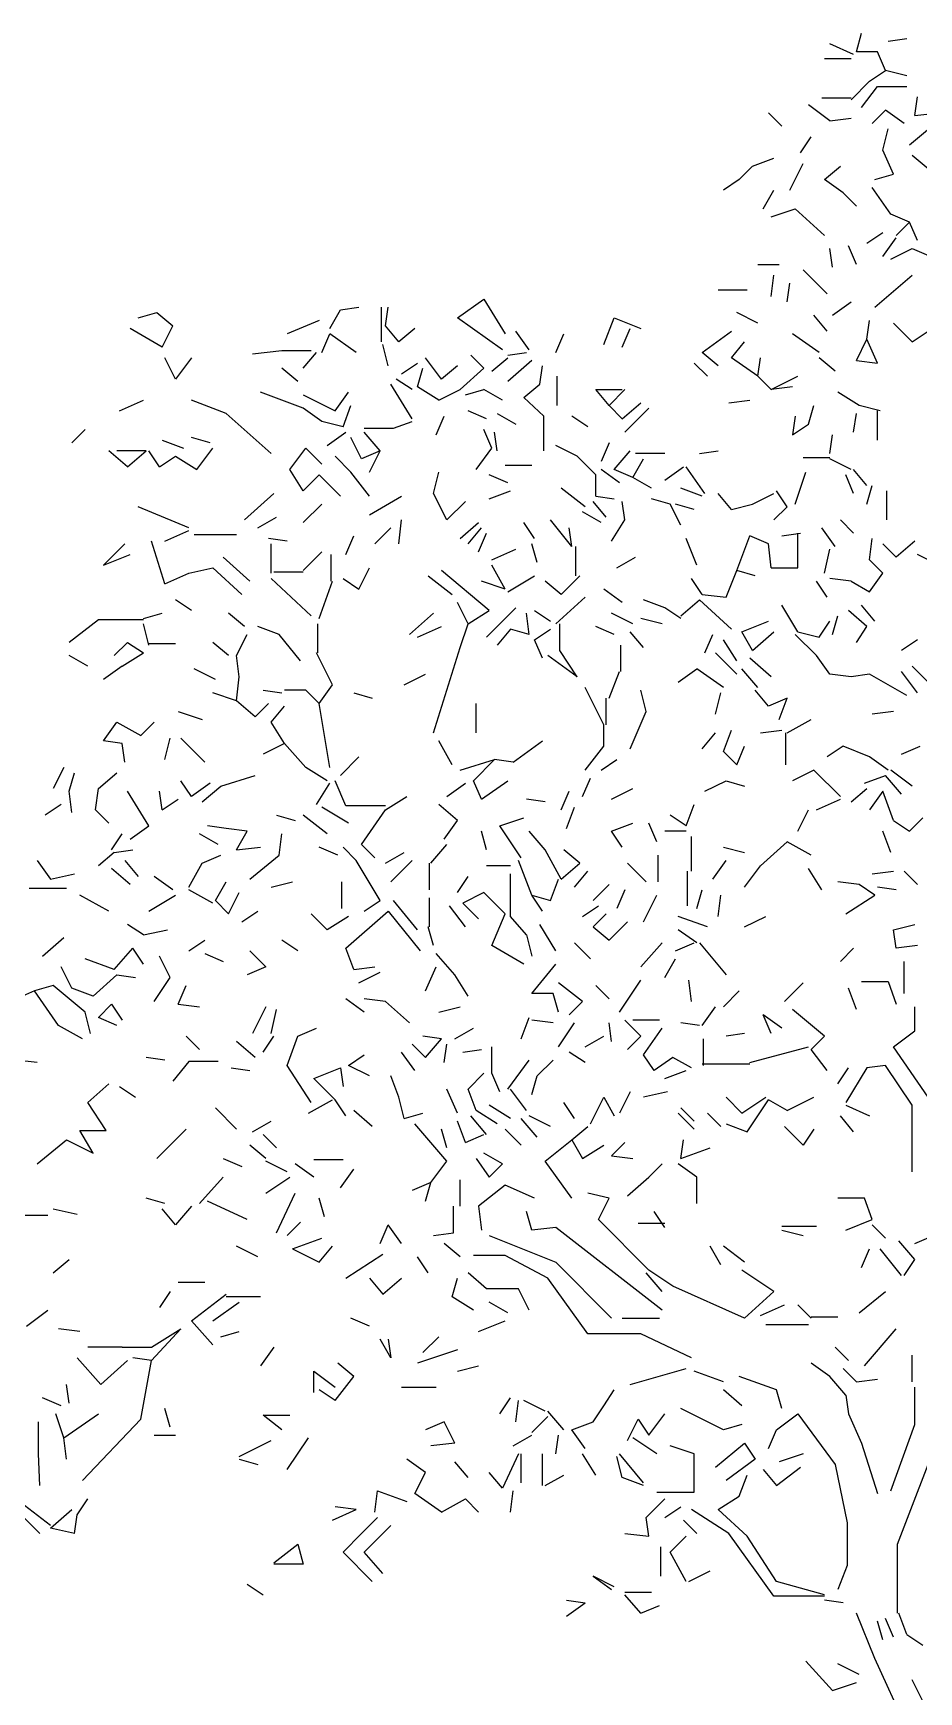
# Model space of a CAD drawing. Header units: millimetres. Extents: x 87938 to 265635, y 330093 to 434310.
# Drawn here: x 105826 to 108312, y 386054 to 390709 of the extents above; entities that cross this region are included whole.
import ezdxf

# ---------------------------------------------------------------- set-up
doc = ezdxf.new("R2010")
doc.units = ezdxf.units.MM

# ---------------------------------------------------------------- blocks, each defined once
blk = doc.blocks.new('A$C4BB30119')
at = {"linetype": 'Continuous'}
for p, q in [((2314.7, 6524.1), (2325.3, 6561.5)), ((2309.3, 6518.8), (2261.3, 6540.1)), ((2357.3, 6524.1), (2314.7, 6524.1)), ((2373.3, 6486.8), (2357.3, 6524.1)), ((2378.7, 6545.5), (2416, 6550.8)), ((2250.7, 6510.8), (2304, 6510.8)), ((2341.3, 6465.5), (2373.3, 6486.8)), ((2416, 6476.1), (2373.3, 6486.8)), ((2304, 6428.1), (2341.3, 6465.5)), ((2325.3, 6412.1), (2357.3, 6454.8)), ((2357.3, 6454.8), (2416, 6454.8)), ((2304, 6430.8), (2245.3, 6430.8)), ((2432, 6396.1), (2437.3, 6433.5)), ((2165.3, 6374.8), (2138.7, 6401.5)), ((2261.3, 6385.5), (2218.7, 6417.5)), ((2261.3, 6385.5), (2304, 6390.8)), ((2373.3, 6406.8), (2346.7, 6380.1)), ((2410.7, 6380.1), (2373.3, 6406.8)), ((2421.3, 6337.5), (2485.3, 6390.8)), ((2432, 6396.1), (2480, 6401.5)), ((2202.7, 6321.5), (2224, 6353.5)), ((2368, 6326.8), (2378.7, 6369.5)), ((2389.3, 6278.8), (2368, 6326.8)), ((2080, 6268.1), (2106.7, 6294.8)), ((2106.7, 6294.8), (2149.3, 6310.8)), ((2181.3, 6246.8), (2208, 6300.1)), ((2250.7, 6268.1), (2282.7, 6294.8)), ((2458.7, 6289.5), (2426.7, 6316.1)), ((2080, 6268.1), (2048, 6246.8)), ((2288, 6241.5), (2250.7, 6268.1)), ((2384, 6198.8), (2346.7, 6252.1)), ((2352, 6268.1), (2389.3, 6278.8)), ((2128, 6209.5), (2149.3, 6246.8)), ((2288, 6241.5), (2314.7, 6214.8)), ((2144, 6193.5), (2192, 6209.5)), ((2250.7, 6156.1), (2192, 6209.5)), ((2421.3, 6182.8), (2384, 6198.8)), ((2336, 6140.1), (2368, 6161.5)), ((2394.7, 6156.1), (2421.3, 6182.8)), ((2437.3, 6145.5), (2421.3, 6182.8)), ((2266.7, 6092.1), (2261.3, 6129.5)), ((2314.7, 6097.5), (2298.7, 6134.8)), ((2368, 6113.5), (2394.7, 6150.8)), ((2384, 6108.1), (2426.7, 6129.5)), ((2426.7, 6129.5), (2464, 6113.5)), ((2117.3, 6097.5), (2160, 6097.5)), ((2256, 6038.8), (2208, 6086.8)), ((2144, 6033.5), (2149.3, 6076.1)), ((2176, 6022.8), (2181.3, 6060.1)), ((2352, 6012.1), (2426.7, 6076.1)), ((1514.7, 5990.8), (1568, 6028.1)), ((1568, 6028.1), (1610.7, 5958.8)), ((2037.3, 6046.8), (2096, 6046.8)), ((2266.7, 5996.1), (2304, 6022.8)), ((874.7, 5990.8), (912, 6001.5)), ((912, 6001.5), (944, 5974.8)), ((1258.7, 5969.5), (1280, 6006.8)), ((1280, 6006.8), (1317.3, 6012.1)), ((1362.7, 5942.8), (1362.7, 6012.1)), ((1370.7, 5974.8), (1376, 6012.1)), ((1605.3, 5926.8), (1514.7, 5990.8)), ((1808, 5937.5), (1829.3, 5990.8)), ((1829.3, 5990.8), (1882.7, 5969.5)), ((2117.3, 5980.1), (2074.7, 6001.5)), ((2256, 5964.1), (2229.3, 5996.1)), ((922.7, 5932.1), (858.7, 5969.5)), ((922.7, 5932.1), (944, 5974.8)), ((1237.3, 5985.5), (1173.3, 5958.8)), ((1242.7, 5921.5), (1258.7, 5958.8)), ((1312, 5921.5), (1258.7, 5958.8)), ((1397.3, 5942.8), (1370.7, 5974.8)), ((1429.3, 5969.5), (1397.3, 5942.8)), ((1658.7, 5926.8), (1632, 5964.1)), ((1712, 5921.5), (1728, 5958.8)), ((1845.3, 5932.1), (1861.3, 5969.5)), ((2005.3, 5921.5), (2064, 5964.1)), ((2240, 5921.5), (2186.7, 5958.8)), ((2336, 5948.1), (2341.3, 5985.5)), ((2426.7, 5942.8), (2389.3, 5980.1)), ((2426.7, 5942.8), (2458.7, 5964.1)), ((1104, 5918.8), (1162.7, 5925.5)), ((1162.7, 5925.5), (1221.3, 5925.5)), ((1205.3, 5889.5), (1232, 5921.5)), ((1376, 5894.8), (1365.3, 5937.5)), ((1616, 5916.1), (1653.3, 5921.5)), ((2037.3, 5894.8), (2005.3, 5921.5)), ((2064, 5910.8), (2090.7, 5942.8)), ((2314.7, 5905.5), (2336, 5948.1)), ((2357.3, 5900.1), (2336, 5948.1)), ((949.3, 5868.1), (928, 5910.8)), ((981.3, 5910.8), (949.3, 5868.1)), ((1194.7, 5862.8), (1162.7, 5889.5)), ((1402.7, 5878.8), (1434.7, 5900.1)), ((1434.7, 5852.1), (1445.3, 5889.5)), ((1482.7, 5868.1), (1450.7, 5910.8)), ((1514.7, 5894.8), (1482.7, 5868.1)), ((1520, 5846.8), (1568, 5889.5)), ((1568, 5889.5), (1541.3, 5916.1)), ((1584, 5884.1), (1616, 5910.8)), ((1664, 5905.5), (1616, 5862.8)), ((1680, 5857.5), (1685.3, 5894.8)), ((2016, 5873.5), (1989.3, 5900.1)), ((2117.3, 5873.5), (2064, 5910.8)), ((2117.3, 5873.5), (2122.7, 5910.8)), ((2272, 5884.1), (2240, 5910.8)), ((2314.7, 5905.5), (2357.3, 5900.1)), ((1424, 5788.1), (1381.3, 5857.5)), ((1424, 5846.8), (1392, 5868.1)), ((1648, 5830.8), (1680, 5857.5)), ((1714.7, 5814.8), (1714.7, 5873.5)), ((2144, 5846.8), (2117.3, 5873.5)), ((2144, 5846.8), (2197.3, 5873.5)), ((837.3, 5804.1), (885.3, 5825.5)), ((1050.7, 5798.8), (981.3, 5825.5)), ((1205.3, 5809.5), (1120, 5841.5)), ((1205.3, 5836.1), (1269.3, 5804.1)), ((1269.3, 5804.1), (1296, 5841.5)), ((1477.3, 5825.5), (1434.7, 5852.1)), ((1477.3, 5825.5), (1520, 5846.8)), ((1530.7, 5836.1), (1568, 5846.8)), ((1605.3, 5825.5), (1568, 5846.8)), ((1688, 5793.5), (1648, 5830.8)), ((1818.7, 5814.8), (1792, 5846.8)), ((1792, 5846.8), (1845.3, 5846.8)), ((1818.7, 5814.8), (1850.7, 5846.8)), ((1845.3, 5788.1), (1882.7, 5820.1)), ((2058.7, 5820.1), (2101.3, 5825.5)), ((2186.7, 5852.1), (2144, 5846.8)), ((2320, 5814.8), (2277.3, 5841.5)), ((1141.3, 5718.8), (1050.7, 5798.8)), ((1242.7, 5782.8), (1205.3, 5809.5)), ((1285.3, 5772.1), (1301.3, 5814.8)), ((1472, 5756.1), (1488, 5793.5)), ((1573.3, 5788.1), (1536, 5804.1)), ((1594.7, 5798.8), (1632, 5777.5)), ((1688, 5724.1), (1688, 5793.5)), ((1776, 5772.1), (1744, 5793.5)), ((1845.3, 5788.1), (1818.7, 5814.8)), ((1850.7, 5761.5), (1898.7, 5809.5)), ((2192, 5793.5), (2186.7, 5756.1)), ((2218.7, 5777.5), (2229.3, 5814.8)), ((2309.3, 5761.5), (2314.7, 5798.8)), ((2362.7, 5804.1), (2320, 5814.8)), ((2357.3, 5745.5), (2357.3, 5804.1)), ((741.3, 5740.1), (768, 5766.8)), ((1285.3, 5772.1), (1242.7, 5782.8)), ((1253.3, 5734.8), (1290.7, 5761.5)), ((1328, 5769.5), (1386.7, 5769.5)), ((1360, 5724.1), (1328, 5761.5)), ((1386.7, 5769.5), (1424, 5782.8)), ((1584, 5729.5), (1568, 5766.8)), ((1594.7, 5724.1), (1589.3, 5761.5)), ((2186.7, 5756.1), (2218.7, 5777.5)), ((2261.3, 5718.8), (2266.7, 5756.1)), ((853.3, 5692.1), (816, 5724.1)), ((890.7, 5724.1), (832, 5724.1)), ((853.3, 5692.1), (890.7, 5724.1)), ((917.3, 5692.1), (896, 5724.1)), ((922.7, 5745.5), (965.3, 5729.5)), ((1018.7, 5740.1), (981.3, 5750.8)), ((992, 5686.8), (1024, 5729.5)), ((1178.7, 5686.8), (1210.7, 5729.5)), ((1242.7, 5697.5), (1210.7, 5729.5)), ((1322.7, 5708.1), (1301.3, 5750.8)), ((1360, 5724.1), (1322.7, 5708.1)), ((1338.7, 5681.5), (1360, 5724.1)), ((1552, 5686.8), (1584, 5729.5)), ((1754.7, 5713.5), (1712, 5734.8)), ((1818.7, 5740.1), (1802.7, 5702.8)), ((1829.3, 5686.8), (1861.3, 5724.1)), ((2000, 5718.8), (2037.3, 5724.1)), ((917.3, 5692.1), (949.3, 5713.5)), ((949.3, 5713.5), (992, 5686.8)), ((1205.3, 5644.1), (1178.7, 5686.8)), ((1301.3, 5681.5), (1269.3, 5713.5)), ((1664, 5694.8), (1610.7, 5694.8)), ((1792, 5676.1), (1754.7, 5713.5)), ((1840, 5660.1), (1802.7, 5686.8)), ((1866.7, 5670.8), (1829.3, 5686.8)), ((1866.7, 5670.8), (1888, 5708.1)), ((1930.7, 5718.8), (1872, 5718.8)), ((1930.7, 5665.5), (1968, 5692.1)), ((2010.7, 5638.8), (1973.3, 5692.1)), ((2208, 5710.8), (2261.3, 5710.8)), ((2304, 5686.8), (2261.3, 5708.1)), ((2336, 5654.8), (2309.3, 5686.8)), ((1237.3, 5676.1), (1205.3, 5644.1)), ((1280, 5633.5), (1237.3, 5676.1)), ((1338.7, 5633.5), (1301.3, 5681.5)), ((1466.7, 5638.8), (1477.3, 5681.5)), ((1616, 5660.1), (1578.7, 5676.1)), ((1792, 5633.5), (1792, 5676.1)), ((1904, 5649.5), (1866.7, 5670.8)), ((2192, 5617.5), (2213.3, 5681.5)), ((2309.3, 5638.8), (2293.3, 5676.1)), ((2336, 5617.5), (2346.7, 5654.8)), ((1088, 5585.5), (1146.7, 5638.8)), ((1338.7, 5596.1), (1402.7, 5633.5)), ((1493.3, 5585.5), (1466.7, 5638.8)), ((1493.3, 5585.5), (1530.7, 5622.8)), ((1578.7, 5628.1), (1621.3, 5644.1)), ((1770.7, 5612.1), (1722.7, 5649.5)), ((1813.3, 5590.8), (1786.7, 5622.8)), ((1792, 5633.5), (1829.3, 5628.1)), ((1850.7, 5585.5), (1845.3, 5622.8)), ((1941.3, 5617.5), (1904, 5628.1)), ((2005.3, 5633.5), (1962.7, 5649.5)), ((2064, 5606.8), (2037.3, 5638.8)), ((2106.7, 5617.5), (2149.3, 5638.8)), ((2176, 5612.1), (2154.7, 5644.1)), ((2376, 5585.5), (2376, 5644.1)), ((976, 5569.5), (874.7, 5612.1)), ((1114.7, 5569.5), (1152, 5590.8)), ((1205.3, 5580.1), (1242.7, 5617.5)), ((1802.7, 5580.1), (1765.3, 5601.5)), ((1962.7, 5574.8), (1941.3, 5617.5)), ((1989.3, 5606.8), (1952, 5617.5)), ((2064, 5606.8), (2106.7, 5617.5)), ((2149.3, 5585.5), (2176, 5612.1)), ((928, 5542.8), (976, 5564.1)), ((986.7, 5556.1), (1072, 5556.1)), ((1290.7, 5516.1), (1306.7, 5553.5)), ((1381.3, 5569.5), (1349.3, 5537.5)), ((1397.3, 5537.5), (1402.7, 5585.5)), ((1520, 5548.1), (1557.3, 5580.1)), ((1536, 5537.5), (1562.7, 5569.5)), ((1557.3, 5521.5), (1573.3, 5558.8)), ((1669.3, 5548.1), (1648, 5580.1)), ((1744, 5532.1), (1701.3, 5585.5)), ((1744, 5532.1), (1738.7, 5569.5)), ((1824, 5542.8), (1850.7, 5585.5)), ((2074.7, 5484.1), (2101.3, 5553.5)), ((2138.7, 5537.5), (2101.3, 5553.5)), ((2165.3, 5553.5), (2202.7, 5558.8)), ((2197.3, 5489.5), (2197.3, 5558.8)), ((2272, 5532.1), (2245.3, 5569.5)), ((2309.3, 5558.8), (2282.7, 5585.5)), ((805.3, 5494.8), (848, 5537.5)), ((928, 5457.5), (901.3, 5542.8)), ((1173.3, 5542.8), (1136, 5548.1)), ((1141.3, 5478.8), (1141.3, 5537.5)), ((1205.3, 5484.1), (1242.7, 5521.5)), ((1584, 5505.5), (1632, 5526.8)), ((1674.7, 5500.1), (1664, 5537.5)), ((1752, 5473.5), (1752, 5532.1)), ((1994.7, 5494.8), (1973.3, 5548.1)), ((2144, 5489.5), (2138.7, 5537.5)), ((2250.7, 5478.8), (2261.3, 5526.8)), ((2341.3, 5505.5), (2346.7, 5548.1)), ((2394.7, 5510.8), (2368, 5537.5)), ((2432, 5542.8), (2394.7, 5510.8)), ((805.3, 5494.8), (858.7, 5516.1)), ((976, 5478.8), (1024, 5489.5)), ((1082.7, 5436.1), (1024, 5489.5)), ((1098.7, 5462.8), (1045.3, 5510.8)), ((1261.3, 5462.8), (1261.3, 5516.1)), ((1317.3, 5446.8), (1338.7, 5489.5)), ((1610.7, 5446.8), (1584, 5494.8)), ((1834.7, 5489.5), (1872, 5510.8)), ((2144, 5489.5), (2197.3, 5489.5)), ((2368, 5478.8), (2341.3, 5505.5)), ((2490.7, 5489.5), (2437.3, 5516.1)), ((928, 5457.5), (976, 5478.8)), ((1221.3, 5393.5), (1141.3, 5468.1)), ((1146.7, 5481.5), (1205.3, 5481.5)), ((1237.3, 5388.1), (1264, 5462.8)), ((1285.3, 5468.1), (1317.3, 5446.8)), ((1456, 5473.5), (1504, 5436.1)), ((1578.7, 5404.1), (1482.7, 5484.1)), ((1610.7, 5446.8), (1562.7, 5462.8)), ((1616, 5441.5), (1669.3, 5473.5)), ((1722.7, 5436.1), (1690.7, 5462.8)), ((1760, 5473.5), (1722.7, 5436.1)), ((2005.3, 5436.1), (1984, 5468.1)), ((2053.3, 5430.8), (2074.7, 5484.1)), ((2112, 5473.5), (2074.7, 5484.1)), ((2256, 5430.8), (2234.7, 5462.8)), ((2304, 5462.8), (2261.3, 5468.1)), ((2304, 5462.8), (2341.3, 5441.5)), ((2341.3, 5441.5), (2368, 5478.8)), ((981.3, 5404.1), (949.3, 5425.5)), ((1712, 5377.5), (1770.7, 5430.8)), ((1845.3, 5420.1), (1808, 5446.8)), ((1930.7, 5409.5), (1888, 5425.5)), ((1962.7, 5393.5), (2000, 5425.5)), ((2064, 5366.8), (2000, 5425.5)), ((2005.3, 5436.1), (2053.3, 5430.8)), ((885.3, 5388.1), (922.7, 5398.8)), ((1088, 5372.1), (1056, 5398.8)), ((1418.7, 5356.1), (1466.7, 5398.8)), ((1536, 5377.5), (1514.7, 5420.1)), ((1536, 5377.5), (1578.7, 5404.1)), ((1605.3, 5382.8), (1632, 5409.5)), ((1658.7, 5356.1), (1653.3, 5398.8)), ((1669.3, 5404.1), (1701.3, 5382.8)), ((1866.7, 5377.5), (1824, 5398.8)), ((1925.3, 5377.5), (1882.7, 5388.1)), ((1962.7, 5388.1), (1930.7, 5409.5)), ((2197.3, 5361.5), (2165.3, 5414.8)), ((2266.7, 5356.1), (2277.3, 5393.5)), ((2336, 5372.1), (2298.7, 5404.1)), ((2352, 5382.8), (2325.3, 5414.8)), ((794.7, 5385.5), (736, 5340.1)), ((885.3, 5385.5), (794.7, 5385.5)), ((896, 5334.8), (885.3, 5377.5)), ((1072, 5313.5), (1093.3, 5356.1)), ((1157.3, 5356.1), (1114.7, 5372.1)), ((1200, 5302.8), (1157.3, 5356.1)), ((1234.7, 5318.8), (1234.7, 5377.5)), ((1434.7, 5350.8), (1482.7, 5372.1)), ((1520, 5329.5), (1536, 5377.5)), ((1573.3, 5350.8), (1605.3, 5382.8)), ((1621.3, 5366.8), (1594.7, 5334.8)), ((1658.7, 5356.1), (1621.3, 5366.8)), ((1669.3, 5345.5), (1701.3, 5366.8)), ((1720, 5324.1), (1720, 5377.5)), ((1829.3, 5356.1), (1792, 5372.1)), ((1888, 5329.5), (1861.3, 5361.5)), ((2010.7, 5318.8), (2026.7, 5356.1)), ((2085.3, 5361.5), (2138.7, 5382.8)), ((2106.7, 5324.1), (2085.3, 5361.5)), ((2106.7, 5324.1), (2149.3, 5361.5)), ((2234.7, 5313.5), (2192, 5356.1)), ((2197.3, 5361.5), (2240, 5350.8)), ((2240, 5350.8), (2261.3, 5382.8)), ((2314.7, 5340.1), (2336, 5372.1)), ((826.7, 5313.5), (853.3, 5340.1)), ((853.3, 5340.1), (885.3, 5318.8)), ((896, 5337.5), (949.3, 5337.5)), ((1056, 5313.5), (1024, 5340.1)), ((1466.7, 5158.8), (1520, 5329.5)), ((1685.3, 5308.1), (1669.3, 5345.5)), ((1754.7, 5270.8), (1720, 5324.1)), ((1842.7, 5281.5), (1842.7, 5334.8)), ((2074.7, 5302.8), (2048, 5345.5)), ((2437.3, 5345.5), (2405.3, 5324.1)), ((773.3, 5292.1), (736, 5313.5)), ((842.7, 5292.1), (805.3, 5265.5)), ((842.7, 5292.1), (885.3, 5318.8)), ((1077.3, 5270.8), (1072, 5313.5)), ((1264, 5254.8), (1232, 5318.8)), ((1754.7, 5270.8), (1696, 5313.5)), ((2074.7, 5276.1), (2032, 5318.8)), ((2144, 5270.8), (2101.3, 5308.1)), ((2261.3, 5276.1), (2234.7, 5313.5)), ((2426.7, 5292.1), (2458.7, 5260.1)), ((1029.3, 5265.5), (986.7, 5286.8)), ((1072, 5222.8), (1077.3, 5270.8)), ((1237.3, 5217.5), (1264, 5254.8)), ((1408, 5254.8), (1450.7, 5276.1)), ((1818.7, 5228.1), (1840, 5281.5)), ((1957.3, 5260.1), (1994.7, 5286.8)), ((2048, 5249.5), (1994.7, 5286.8)), ((2117.3, 5249.5), (2085.3, 5286.8)), ((2304, 5270.8), (2261.3, 5276.1)), ((2341.3, 5276.1), (2304, 5270.8)), ((2416, 5233.5), (2341.3, 5276.1)), ((2437.3, 5238.8), (2405.3, 5281.5)), ((1072, 5222.8), (1024, 5238.8)), ((1109.3, 5190.8), (1072, 5222.8)), ((1125.3, 5244.1), (1162.7, 5238.8)), ((1210.7, 5244.1), (1168, 5244.1)), ((1237.3, 5217.5), (1210.7, 5244.1)), ((1306.7, 5238.8), (1344, 5228.1)), ((1808, 5174.8), (1770.7, 5249.5)), ((1813.3, 5174.8), (1813.3, 5228.1)), ((1893.3, 5201.5), (1882.7, 5244.1)), ((2032, 5196.1), (2042.7, 5238.8)), ((2138.7, 5212.1), (2112, 5244.1)), ((2176, 5228.1), (2138.7, 5212.1)), ((2160, 5185.5), (2176, 5228.1)), ((954.7, 5201.5), (1002.7, 5185.5)), ((1109.3, 5190.8), (1136, 5217.5)), ((1141.3, 5180.1), (1168, 5212.1)), ((1258.7, 5089.5), (1237.3, 5217.5)), ((1552, 5158.8), (1552, 5217.5)), ((1861.3, 5126.8), (1893.3, 5201.5)), ((2389.3, 5201.5), (2346.7, 5196.1)), ((805.3, 5142.8), (832, 5180.1)), ((832, 5180.1), (880, 5153.5)), ((880, 5153.5), (906.7, 5180.1)), ((1168, 5137.5), (1141.3, 5180.1)), ((1808, 5132.1), (1808, 5174.8)), ((2005.3, 5126.8), (2032, 5158.8)), ((2048, 5121.5), (2064, 5164.1)), ((2122.7, 5158.8), (2165.3, 5164.1)), ((2173.3, 5094.8), (2173.3, 5158.8)), ((2176, 5158.8), (2224, 5185.5)), ((842.7, 5137.5), (805.3, 5142.8)), ((848, 5100.1), (842.7, 5137.5)), ((928, 5105.5), (938.7, 5148.1)), ((1008, 5100.1), (960, 5148.1)), ((1168, 5137.5), (1125.3, 5116.1)), ((1210.7, 5089.5), (1168, 5137.5)), ((1504, 5094.8), (1477.3, 5142.8)), ((1626.7, 5100.1), (1685.3, 5142.8)), ((1770.7, 5084.1), (1808, 5132.1)), ((2074.7, 5094.8), (2048, 5121.5)), ((2074.7, 5094.8), (2090.7, 5132.1)), ((2288, 5132.1), (2256, 5110.8)), ((2341.3, 5110.8), (2288, 5132.1)), ((2405.3, 5116.1), (2442.7, 5132.1)), ((725.3, 5089.5), (704, 5046.8)), ((1253.3, 5062.8), (1210.7, 5089.5)), ((1280, 5073.5), (1317.3, 5110.8)), ((1520, 5084.1), (1589.3, 5105.5)), ((1546.7, 5062.8), (1589.3, 5105.5)), ((1626.7, 5100.1), (1589.3, 5105.5)), ((1802.7, 5084.1), (1834.7, 5105.5)), ((2378.7, 5084.1), (2341.3, 5110.8)), ((736, 5041.5), (746.7, 5078.8)), ((794.7, 5046.8), (832, 5078.8)), ((981.3, 5030.8), (960, 5062.8)), ((1018.7, 5057.5), (981.3, 5030.8)), ((1040, 5052.1), (1109.3, 5073.5)), ((1232, 5014.8), (1258.7, 5057.5)), ((1290.7, 5012.1), (1269.3, 5062.8)), ((1493.3, 5030.8), (1530.7, 5057.5)), ((1562.7, 5025.5), (1546.7, 5062.8)), ((1562.7, 5025.5), (1616, 5062.8)), ((1765.3, 5030.8), (1781.3, 5068.1)), ((2010.7, 5041.5), (2053.3, 5062.8)), ((2053.3, 5062.8), (2090.7, 5052.1)), ((2229.3, 5084.1), (2186.7, 5062.8)), ((2282.7, 5030.8), (2229.3, 5084.1)), ((2330.7, 5057.5), (2373.3, 5073.5)), ((2405.3, 5036.1), (2373.3, 5073.5)), ((2426.7, 5052.1), (2384, 5084.1)), ((741.3, 4998.8), (736, 5041.5)), ((789.3, 5004.1), (794.7, 5046.8)), ((896, 4972.1), (853.3, 5041.5)), ((922.7, 5004.1), (917.3, 5041.5)), ((922.7, 5004.1), (954.7, 5025.5)), ((1002.7, 5020.1), (1040, 5052.1)), ((1370.7, 5004.1), (1413.3, 5030.8)), ((1690.7, 5020.1), (1653.3, 5025.5)), ((1722.7, 5004.1), (1738.7, 5041.5)), ((1824, 5025.5), (1866.7, 5046.8)), ((2234.7, 5004.1), (2282.7, 5025.5)), ((2304, 5020.1), (2336, 5046.8)), ((2368, 5041.5), (2341.3, 5004.1)), ((2389.3, 4982.8), (2368, 5041.5)), ((720, 5014.8), (688, 4993.5)), ((816, 4977.5), (789.3, 5004.1)), ((1152, 4993.5), (1189.3, 4982.8)), ((1253.3, 4956.1), (1205.3, 4993.5)), ((1296, 4977.5), (1242.7, 5009.5)), ((1370.7, 5012.1), (1290.7, 5012.1)), ((1322.7, 4934.8), (1370.7, 5004.1)), ((1514.7, 4982.8), (1477.3, 5014.8)), ((1600, 4972.1), (1648, 4988.1)), ((1733.3, 4966.8), (1749.3, 5009.5)), ((1973.3, 4972.1), (1941.3, 4993.5)), ((1973.3, 4972.1), (1989.3, 5014.8)), ((2197.3, 4961.5), (2218.7, 5004.1)), ((2421.3, 4961.5), (2448, 4988.1)), ((821.3, 4924.1), (842.7, 4956.1)), ((858.7, 4945.5), (896, 4972.1)), ((1034.7, 4934.8), (997.3, 4956.1)), ((1050.7, 4966.8), (1013.3, 4972.1)), ((1093.3, 4961.5), (1050.7, 4966.8)), ((1072, 4924.1), (1093.3, 4961.5)), ((1157.3, 4913.5), (1162.7, 4956.1)), ((1488, 4945.5), (1514.7, 4982.8)), ((1573.3, 4924.1), (1562.7, 4961.5)), ((1642.7, 4908.1), (1600, 4972.1)), ((1690.7, 4924.1), (1658.7, 4961.5)), ((1824, 4961.5), (1866.7, 4977.5)), ((1845.3, 4929.5), (1824, 4961.5)), ((1914.7, 4940.1), (1898.7, 4977.5)), ((1973.3, 4961.5), (1930.7, 4961.5)), ((2384, 4918.8), (2368, 4961.5)), ((2389.3, 4982.8), (2421.3, 4961.5)), ((826.7, 4918.8), (864, 4924.1)), ((1072, 4924.1), (1120, 4929.5)), ((1274.7, 4913.5), (1237.3, 4929.5)), ((1312, 4902.8), (1285.3, 4929.5)), ((1349.3, 4908.1), (1322.7, 4934.8)), ((1461.3, 4897.5), (1493.3, 4934.8)), ((1722.7, 4865.5), (1690.7, 4924.1)), ((1760, 4897.5), (1728, 4924.1)), ((1984, 4881.5), (1984, 4950.8)), ((2048, 4929.5), (2090.7, 4918.8)), ((2122.7, 4892.1), (2176, 4940.1)), ((2224, 4913.5), (2176, 4940.1)), ((672, 4902.8), (698.7, 4865.5)), ((826.7, 4918.8), (794.7, 4892.1)), ((848, 4902.8), (874.7, 4870.8)), ((976, 4849.5), (1002.7, 4897.5)), ((1002.7, 4897.5), (1040, 4913.5)), ((1098.7, 4865.5), (1157.3, 4913.5)), ((1360, 4822.8), (1312, 4902.8)), ((1370.7, 4897.5), (1408, 4918.8)), ((1381.3, 4860.1), (1424, 4902.8)), ((1458.7, 4844.1), (1458.7, 4897.5)), ((1621.3, 4892.1), (1573.3, 4892.1)), ((1664, 4833.5), (1637.3, 4902.8)), ((1722.7, 4865.5), (1760, 4897.5)), ((1893.3, 4860.1), (1856, 4897.5)), ((1917.3, 4860.1), (1917.3, 4913.5)), ((2026.7, 4865.5), (2053.3, 4902.8)), ((2090.7, 4849.5), (2122.7, 4892.1)), ((698.7, 4865.5), (746.7, 4876.1)), ((858.7, 4854.8), (821.3, 4886.8)), ((944, 4844.1), (906.7, 4870.8)), ((1029.3, 4822.8), (1050.7, 4860.1)), ((1141.3, 4849.5), (1184, 4860.1)), ((1282.7, 4806.8), (1282.7, 4860.1)), ((1514.7, 4838.8), (1536, 4870.8)), ((1621.3, 4790.8), (1621.3, 4876.1)), ((1701.3, 4822.8), (1717.3, 4865.5)), ((1749.3, 4849.5), (1776, 4881.5)), ((1976, 4812.1), (1976, 4881.5)), ((2245.3, 4844.1), (2218.7, 4886.8)), ((2320, 4854.8), (2277.3, 4860.1)), ((2346.7, 4876.1), (2389.3, 4881.5)), ((2437.3, 4854.8), (2410.7, 4881.5)), ((730.7, 4846.8), (656, 4846.8)), ((816, 4801.5), (757.3, 4833.5)), ((896, 4801.5), (949.3, 4833.5)), ((1024, 4817.5), (976, 4844.1)), ((1056, 4796.1), (1029.3, 4822.8)), ((1056, 4796.1), (1077.3, 4838.8)), ((1328, 4801.5), (1360, 4822.8)), ((1434.7, 4764.1), (1386.7, 4822.8)), ((1458.7, 4769.5), (1458.7, 4828.1)), ((1568, 4838.8), (1525.3, 4817.5)), ((1610.7, 4796.1), (1568, 4838.8)), ((1685.3, 4801.5), (1664, 4833.5)), ((1664, 4833.5), (1701.3, 4822.8)), ((1786.7, 4822.8), (1818.7, 4854.8)), ((1850.7, 4844.1), (1834.7, 4806.8)), ((1888, 4780.1), (1914.7, 4833.5)), ((1994.7, 4806.8), (2005.3, 4844.1)), ((2037.3, 4790.8), (2042.7, 4833.5)), ((2293.3, 4796.1), (2352, 4833.5)), ((2352, 4833.5), (2320, 4854.8)), ((2394.7, 4844.1), (2357.3, 4849.5)), ((1082.7, 4780.1), (1114.7, 4801.5)), ((1253.3, 4764.1), (1221.3, 4796.1)), ((1296, 4790.8), (1253.3, 4764.1)), ((1290.7, 4726.8), (1376, 4801.5)), ((1376, 4801.5), (1440, 4721.5)), ((1530.7, 4769.5), (1498.7, 4812.1)), ((1525.3, 4817.5), (1557.3, 4785.5)), ((1584, 4732.1), (1610.7, 4796.1)), ((1653.3, 4753.5), (1621.3, 4790.8)), ((1765.3, 4790.8), (1797.3, 4812.1)), ((1786.7, 4769.5), (1813.3, 4796.1)), ((2016, 4769.5), (1957.3, 4790.8)), ((2090.7, 4769.5), (2133.3, 4790.8)), ((885.3, 4753.5), (853.3, 4774.8)), ((885.3, 4753.5), (933.3, 4764.1)), ((1466.7, 4732.1), (1456, 4769.5)), ((1712, 4721.5), (1680, 4774.8)), ((1786.7, 4769.5), (1818.7, 4742.8)), ((1818.7, 4742.8), (1856, 4780.1)), ((1994.7, 4737.5), (1957.3, 4764.1)), ((2389.3, 4764.1), (2432, 4774.8)), ((2394.7, 4726.8), (2389.3, 4764.1)), ((682.7, 4710.8), (725.3, 4748.1)), ((826.7, 4684.1), (864, 4726.8)), ((885.3, 4694.8), (864, 4726.8)), ((976, 4721.5), (1008, 4742.8)), ((1194.7, 4721.5), (1162.7, 4742.8)), ((1306.7, 4684.1), (1290.7, 4726.8)), ((1648, 4694.8), (1584, 4732.1)), ((1653.3, 4753.5), (1664, 4710.8)), ((1781.3, 4705.5), (1749.3, 4737.5)), ((1882.7, 4689.5), (1925.3, 4737.5)), ((1952, 4721.5), (1989.3, 4737.5)), ((2000, 4737.5), (2053.3, 4673.5)), ((2282.7, 4700.1), (2309.3, 4726.8)), ((2437.3, 4732.1), (2394.7, 4726.8)), ((741.3, 4646.8), (720, 4689.5)), ((826.7, 4684.1), (768, 4705.5)), ((938.7, 4668.1), (917.3, 4710.8)), ((1008, 4716.1), (1045.3, 4700.1)), ((1130.7, 4689.5), (1093.3, 4673.5)), ((1098.7, 4721.5), (1130.7, 4689.5)), ((1306.7, 4684.1), (1349.3, 4689.5)), ((1450.7, 4641.5), (1472, 4689.5)), ((1509.3, 4673.5), (1472, 4716.1)), ((1664, 4636.1), (1712, 4694.8)), ((1930.7, 4668.1), (1952, 4705.5)), ((2410.7, 4636.1), (2410.7, 4700.1)), ((832, 4673.5), (784, 4630.8)), ((832, 4673.5), (869.3, 4668.1)), ((906.7, 4620.1), (938.7, 4668.1)), ((1317.3, 4657.5), (1360, 4678.8)), ((1536, 4630.8), (1509.3, 4673.5)), ((1765.3, 4620.1), (1717.3, 4657.5)), ((1840, 4598.8), (1882.7, 4662.8)), ((1984, 4620.1), (1978.7, 4662.8)), ((2170.7, 4620.1), (2208, 4657.5)), ((2325.3, 4660.1), (2378.7, 4660.1)), ((2378.7, 4660.1), (2394.7, 4614.8)), ((666.7, 4641.5), (618.7, 4620.1)), ((704, 4652.1), (666.7, 4641.5)), ((714.7, 4572.1), (666.7, 4641.5)), ((768, 4598.8), (704, 4652.1)), ((784, 4630.8), (741.3, 4646.8)), ((954.7, 4614.8), (970.7, 4652.1)), ((1328, 4598.8), (1290.7, 4625.5)), ((1370.7, 4620.1), (1328, 4625.5)), ((1706.7, 4636.1), (1664, 4636.1)), ((1717.3, 4598.8), (1706.7, 4636.1)), ((1818.7, 4625.5), (1792, 4652.1)), ((2048, 4609.5), (2080, 4641.5)), ((2314.7, 4604.1), (2298.7, 4646.8)), ((778.7, 4556.1), (768, 4598.8)), ((794.7, 4588.1), (821.3, 4614.8)), ((821.3, 4614.8), (842.7, 4582.8)), ((954.7, 4614.8), (997.3, 4609.5)), ((1130.7, 4609.5), (1104, 4556.1)), ((1141.3, 4556.1), (1152, 4604.1)), ((1418.7, 4577.5), (1370.7, 4620.1)), ((1477.3, 4598.8), (1520, 4609.5)), ((1738.7, 4593.5), (1765.3, 4620.1)), ((2005.3, 4572.1), (2032, 4609.5)), ((2144, 4556.1), (2128, 4593.5)), ((2165.3, 4566.8), (2128, 4593.5)), ((2250.7, 4550.8), (2186.7, 4604.1)), ((2432, 4561.5), (2432, 4609.5)), ((762.7, 4545.5), (714.7, 4572.1)), ((832, 4572.1), (794.7, 4588.1)), ((1194.7, 4550.8), (1232, 4566.8)), ((1509.3, 4545.5), (1546.7, 4566.8)), ((1642.7, 4545.5), (1658.7, 4588.1)), ((1706.7, 4577.5), (1664, 4582.8)), ((1717.3, 4529.5), (1749.3, 4577.5)), ((1824, 4540.1), (1818.7, 4577.5)), ((1882.7, 4550.8), (1850.7, 4582.8)), ((1920, 4582.8), (1866.7, 4582.8)), ((1888, 4513.5), (1925.3, 4566.8)), ((2000, 4572.1), (1962.7, 4577.5)), ((2090.7, 4556.1), (2053.3, 4550.8)), ((2389.3, 4529.5), (2432, 4561.5)), ((997.3, 4524.1), (970.7, 4550.8)), ((1109.3, 4508.1), (1072, 4540.1)), ((1125.3, 4518.8), (1146.7, 4550.8)), ((1173.3, 4492.1), (1194.7, 4550.8)), ((1450.7, 4508.1), (1424, 4534.8)), ((1482.7, 4545.5), (1445.3, 4550.8)), ((1450.7, 4508.1), (1482.7, 4545.5)), ((1488, 4497.5), (1493.3, 4534.8)), ((1525.3, 4518.8), (1562.7, 4524.1)), ((1584, 4476.1), (1584, 4529.5)), ((1770.7, 4529.5), (1808, 4550.8)), ((1856, 4524.1), (1882.7, 4550.8)), ((2008, 4492.1), (2008, 4545.5)), ((2101.3, 4497.5), (2218.7, 4529.5)), ((2224, 4524.1), (2250.7, 4550.8)), ((2256, 4481.5), (2224, 4524.1)), ((2458.7, 4428.1), (2389.3, 4529.5)), ((672, 4497.5), (629.3, 4502.8)), ((928, 4502.8), (890.7, 4508.1)), ((976, 4500.1), (944, 4460.1)), ((1034.7, 4500.1), (976, 4500.1)), ((1221.3, 4417.5), (1173.3, 4492.1)), ((1296, 4492.1), (1328, 4513.5)), ((1338.7, 4470.8), (1296, 4492.1)), ((1429.3, 4481.5), (1402.7, 4518.8)), ((1616, 4444.1), (1658.7, 4502.8)), ((1674.7, 4470.8), (1706.7, 4502.8)), ((1770.7, 4497.5), (1738.7, 4518.8)), ((1909.3, 4481.5), (1888, 4513.5)), ((1946.7, 4508.1), (1909.3, 4481.5)), ((1984, 4486.8), (1946.7, 4508.1)), ((2005.3, 4494.8), (2101.3, 4494.8)), ((2373.3, 4492.1), (2336, 4486.8)), ((2426.7, 4412.1), (2373.3, 4492.1)), ((1061.3, 4486.8), (1098.7, 4481.5)), ((1226.7, 4465.5), (1280, 4486.8)), ((1269.3, 4422.8), (1226.7, 4465.5)), ((1280, 4486.8), (1285.3, 4449.5)), ((1397.3, 4428.1), (1381.3, 4470.8)), ((1536, 4444.1), (1568, 4476.1)), ((1600, 4438.8), (1584, 4476.1)), ((1664, 4433.5), (1674.7, 4470.8)), ((1930.7, 4465.5), (1973.3, 4481.5)), ((2277.3, 4454.8), (2298.7, 4486.8)), ((2336, 4486.8), (2293.3, 4417.5)), ((773.3, 4417.5), (816, 4454.8)), ((837.3, 4449.5), (869.3, 4428.1)), ((1216, 4396.1), (1264, 4422.8)), ((1290.7, 4390.8), (1269.3, 4422.8)), ((1408, 4385.5), (1397.3, 4428.1)), ((1514.7, 4396.1), (1493.3, 4444.1)), ((1552, 4401.5), (1536, 4444.1)), ((1653.3, 4401.5), (1621.3, 4444.1)), ((1781.3, 4374.8), (1808, 4428.1)), ((1808, 4428.1), (1829.3, 4390.8)), ((1861.3, 4438.8), (1840, 4396.1)), ((1936, 4438.8), (1888, 4428.1)), ((2053.3, 4428.1), (2085.3, 4396.1)), ((2085.3, 4396.1), (2133.3, 4428.1)), ((2096, 4358.8), (2138.7, 4422.8)), ((2176, 4401.5), (2138.7, 4422.8)), ((2176, 4401.5), (2229.3, 4428.1)), ((810.7, 4361.5), (773.3, 4417.5)), ((1072, 4364.1), (1029.3, 4406.8)), ((1344, 4369.5), (1306.7, 4401.5)), ((1408, 4385.5), (1445.3, 4396.1)), ((1573.3, 4353.5), (1541.3, 4390.8)), ((1594.7, 4374.8), (1552, 4401.5)), ((1621.3, 4385.5), (1578.7, 4412.1)), ((1701.3, 4369.5), (1658.7, 4390.8)), ((1749.3, 4385.5), (1728, 4417.5)), ((1989.3, 4364.1), (1957.3, 4396.1)), ((1989.3, 4380.1), (1962.7, 4406.8)), ((2042.7, 4369.5), (2016, 4396.1)), ((2309.3, 4358.8), (2282.7, 4390.8)), ((2293.3, 4412.1), (2341.3, 4390.8)), ((2426.7, 4278.8), (2426.7, 4412.1)), ((784, 4316.1), (757.3, 4361.5)), ((757.3, 4361.5), (810.7, 4361.5)), ((912, 4305.5), (970.7, 4364.1)), ((1104, 4358.8), (1141.3, 4380.1)), ((1493.3, 4300.1), (1429.3, 4374.8)), ((1493.3, 4326.8), (1482.7, 4364.1)), ((1530.7, 4337.5), (1514.7, 4380.1)), ((1642.7, 4332.1), (1610.7, 4364.1)), ((1674.7, 4348.1), (1642.7, 4385.5)), ((1744, 4342.8), (1776, 4369.5)), ((2053.3, 4374.8), (2096, 4358.8)), ((2208, 4332.1), (2170.7, 4369.5)), ((2229.3, 4364.1), (2208, 4332.1)), ((672, 4294.8), (730.7, 4342.8)), ((730.7, 4342.8), (784, 4316.1)), ((1130.7, 4305.5), (1098.7, 4332.1)), ((1152, 4326.8), (1125.3, 4353.5)), ((1530.7, 4337.5), (1568, 4353.5)), ((1690.7, 4300.1), (1744, 4342.8)), ((1744, 4342.8), (1765.3, 4305.5)), ((1765.3, 4305.5), (1808, 4332.1)), ((1824, 4310.8), (1850.7, 4337.5)), ((1962.7, 4305.5), (1968, 4342.8)), ((1962.7, 4305.5), (2021.3, 4326.8)), ((1045.3, 4305.5), (1082.7, 4289.5)), ((1173.3, 4278.8), (1130.7, 4300.1)), ((1226.7, 4268.1), (1189.3, 4294.8)), ((1285.3, 4302.8), (1226.7, 4302.8)), ((1461.3, 4257.5), (1493.3, 4300.1)), ((1552, 4305.5), (1578.7, 4268.1)), ((1605.3, 4294.8), (1568, 4316.1)), ((1578.7, 4268.1), (1605.3, 4294.8)), ((1744, 4225.5), (1690.7, 4300.1)), ((1824, 4310.8), (1866.7, 4305.5)), ((1898.7, 4268.1), (1925.3, 4294.8)), ((1994.7, 4268.1), (1957.3, 4294.8)), ((997.3, 4214.8), (1045.3, 4268.1)), ((1130.7, 4236.1), (1178.7, 4268.1)), ((1280, 4246.8), (1306.7, 4284.1)), ((1461.3, 4257.5), (1424, 4241.5)), ((1450.7, 4220.1), (1461.3, 4257.5)), ((1520, 4209.5), (1520, 4262.8)), ((1856, 4230.8), (1898.7, 4268.1)), ((1994.7, 4214.8), (1994.7, 4268.1)), ((928, 4214.8), (890.7, 4225.5)), ((1152, 4156.1), (1189.3, 4236.1)), ((1248, 4188.1), (1237.3, 4225.5)), ((1610.7, 4252.1), (1557.3, 4209.5)), ((1669.3, 4225.5), (1610.7, 4252.1)), ((1818.7, 4225.5), (1776, 4236.1)), ((1797.3, 4182.8), (1818.7, 4225.5)), ((2330.7, 4225.5), (2277.3, 4225.5)), ((2346.7, 4182.8), (2330.7, 4225.5)), ((693.3, 4190.8), (640, 4190.8)), ((704, 4204.1), (752, 4193.5)), ((949.3, 4172.1), (922.7, 4204.1)), ((981.3, 4209.5), (949.3, 4172.1)), ((1093.3, 4182.8), (1013.3, 4220.1)), ((1506.7, 4156.1), (1506.7, 4209.5)), ((1557.3, 4209.5), (1562.7, 4161.5)), ((1664, 4161.5), (1653.3, 4198.8)), ((1930.7, 4166.8), (1909.3, 4198.8)), ((1173.3, 4150.8), (1200, 4177.5)), ((1360, 4134.8), (1376, 4172.1)), ((1402.7, 4134.8), (1376, 4172.1)), ((1712, 4166.8), (1664, 4161.5)), ((1925.3, 4001.5), (1712, 4166.8)), ((1898.7, 4081.5), (1797.3, 4182.8)), ((1930.7, 4174.8), (1877.3, 4174.8)), ((2165.3, 4169.5), (2234.7, 4169.5)), ((2165.3, 4161.5), (2208, 4150.8)), ((2293.3, 4161.5), (2346.7, 4182.8)), ((2373.3, 4145.5), (2346.7, 4172.1)), ((1114.7, 4108.1), (1072, 4129.5)), ((1184, 4124.1), (1242.7, 4145.5)), ((1184, 4124.1), (1237.3, 4097.5)), ((1237.3, 4097.5), (1264, 4129.5)), ((1466.7, 4150.8), (1506.7, 4156.1)), ((1520, 4108.1), (1488, 4134.8)), ((1578.7, 4150.8), (1712, 4097.5)), ((2042.7, 4092.1), (2021.3, 4129.5)), ((2090.7, 4097.5), (2048, 4129.5)), ((2325.3, 4086.8), (2341.3, 4124.1)), ((2405.3, 4070.8), (2362.7, 4124.1)), ((2432, 4102.8), (2400, 4140.1)), ((2432, 4134.8), (2469.3, 4150.8)), ((704, 4076.1), (736, 4102.8)), ((1290.7, 4065.5), (1365.3, 4113.5)), ((1456, 4076.1), (1434.7, 4108.1)), ((1610.7, 4110.8), (1546.7, 4110.8)), ((1696, 4065.5), (1610.7, 4110.8)), ((1712, 4097.5), (1824, 3985.5)), ((2410.7, 4070.8), (2432, 4102.8)), ((954.7, 4057.5), (1008, 4057.5)), ((1338.7, 4065.5), (1365.3, 4033.5)), ((1365.3, 4033.5), (1402.7, 4065.5)), ((1504, 4028.1), (1514.7, 4065.5)), ((1573.3, 4044.1), (1536, 4076.1)), ((1776, 3953.5), (1696, 4065.5)), ((1925.3, 4038.8), (1893.3, 4076.1)), ((1946.7, 4049.5), (1898.7, 4081.5)), ((2149.3, 4038.8), (2085.3, 4081.5)), ((938.7, 4038.8), (917.3, 4006.8)), ((981.3, 3980.1), (1050.7, 4033.5)), ((1120, 4028.1), (1050.7, 4028.1)), ((1546.7, 4001.5), (1504, 4028.1)), ((1637.3, 4044.1), (1573.3, 4044.1)), ((1658.7, 4001.5), (1637.3, 4044.1)), ((2090.7, 3985.5), (1946.7, 4049.5)), ((2149.3, 4038.8), (2090.7, 3985.5)), ((2320, 3996.1), (2373.3, 4038.8)), ((650.7, 3969.5), (693.3, 4001.5)), ((1024, 3980.1), (1077.3, 4017.5)), ((1616, 3996.1), (1578.7, 4017.5)), ((2122.7, 3990.8), (2170.7, 4012.1)), ((2224, 3985.5), (2197.3, 4012.1)), ((757.3, 3958.8), (714.7, 3964.1)), ((901.3, 3900.1), (960, 3964.1)), ((901.3, 3926.8), (960, 3964.1)), ((1024, 3932.1), (981.3, 3980.1)), ((1040, 3948.1), (1077.3, 3958.8)), ((1338.7, 3969.5), (1301.3, 3985.5)), ((1557.3, 3958.8), (1610.7, 3980.1)), ((1845.3, 3985.5), (1920, 3985.5)), ((2218.7, 3972.1), (2133.3, 3972.1)), ((2224, 3988.1), (2277.3, 3988.1)), ((2330.7, 3889.5), (2394.7, 3964.1)), ((842.7, 3926.8), (773.3, 3926.8)), ((842.7, 3926.8), (901.3, 3926.8)), ((1146.7, 3926.8), (1120, 3889.5)), ((1381.3, 3905.5), (1360, 3942.8)), ((1376, 3942.8), (1381.3, 3905.5)), ((1445.3, 3916.1), (1477.3, 3948.1)), ((1882.7, 3953.5), (1776, 3953.5)), ((1984, 3905.5), (1882.7, 3953.5)), ((2298.7, 3900.1), (2272, 3926.8)), ((800, 3852.1), (752, 3905.5)), ((800, 3852.1), (853.3, 3900.1)), ((901.3, 3900.1), (864, 3905.5)), ((880, 3782.8), (901.3, 3900.1)), ((1306.7, 3868.1), (1274.7, 3894.8)), ((1514.7, 3921.5), (1434.7, 3894.8)), ((2261.3, 3868.1), (2224, 3894.8)), ((2426.7, 3857.5), (2426.7, 3910.8)), ((1226.7, 3836.1), (1226.7, 3878.8)), ((1226.7, 3878.8), (1269.3, 3846.8)), ((1269.3, 3820.1), (1306.7, 3868.1)), ((1514.7, 3878.8), (1557.3, 3889.5)), ((1861.3, 3852.1), (1973.3, 3884.1)), ((2048, 3857.5), (1989.3, 3878.8)), ((2154.7, 3841.5), (2080, 3868.1)), ((2293.3, 3830.8), (2261.3, 3868.1)), ((2314.7, 3857.5), (2288, 3884.1)), ((2314.7, 3857.5), (2357.3, 3862.8)), ((720, 3809.5), (682.7, 3825.5)), ((736, 3814.8), (730.7, 3852.1)), ((1269.3, 3820.1), (1237.3, 3841.5)), ((1402.7, 3846.8), (1472, 3846.8)), ((1600, 3793.5), (1621.3, 3825.5)), ((1808, 3809.5), (1829.3, 3841.5)), ((2085.3, 3809.5), (2048, 3841.5)), ((2165.3, 3804.1), (2154.7, 3841.5)), ((2293.3, 3830.8), (2298.7, 3793.5)), ((2432, 3772.1), (2432, 3846.8)), ((725.3, 3745.5), (709.3, 3793.5)), ((725.3, 3745.5), (794.7, 3793.5)), ((938.7, 3766.8), (928, 3804.1)), ((1632, 3777.5), (1637.3, 3820.1)), ((1690.7, 3798.8), (1648, 3820.1)), ((1728, 3761.5), (1696, 3798.8)), ((1786.7, 3777.5), (1808, 3809.5)), ((1898.7, 3750.8), (1930.7, 3793.5)), ((2048, 3761.5), (1962.7, 3804.1)), ((2154.7, 3761.5), (2197.3, 3793.5)), ((2197.3, 3793.5), (2272, 3692.1)), ((2298.7, 3793.5), (2325.3, 3734.8)), ((674.7, 3713.5), (674.7, 3777.5)), ((762.7, 3660.1), (880, 3782.8)), ((1162.7, 3761.5), (1125.3, 3790.8)), ((1125.3, 3790.8), (1178.7, 3790.8)), ((1488, 3777.5), (1450.7, 3761.5)), ((1509.3, 3734.8), (1488, 3777.5)), ((1664, 3756.1), (1696, 3788.1)), ((1744, 3761.5), (1786.7, 3777.5)), ((1770.7, 3724.1), (1744, 3761.5)), ((1856, 3740.1), (1877.3, 3782.8)), ((1877.3, 3782.8), (1898.7, 3750.8)), ((2085.3, 3772.1), (2048, 3761.5)), ((2138.7, 3724.1), (2154.7, 3761.5)), ((2384, 3638.8), (2432, 3772.1)), ((2397.3, 3532.1), (2485.3, 3761.5)), ((730.7, 3702.8), (725.3, 3745.5)), ((906.7, 3750.8), (949.3, 3750.8)), ((1077.3, 3708.1), (1141.3, 3740.1)), ((1173.3, 3681.5), (1216, 3745.5)), ((1509.3, 3734.8), (1461.3, 3729.5)), ((1626.7, 3729.5), (1664, 3750.8)), ((1712, 3713.5), (1717.3, 3750.8)), ((1914.7, 3713.5), (1866.7, 3745.5)), ((1989.3, 3713.5), (1941.3, 3729.5)), ((2032, 3686.8), (2090.7, 3734.8)), ((2090.7, 3734.8), (2112, 3702.8)), ((2325.3, 3734.8), (2357.3, 3633.5)), ((677.3, 3649.5), (674.7, 3713.5)), ((1077.3, 3702.8), (1114.7, 3692.1)), ((1450.7, 3676.1), (1413.3, 3702.8)), ((1536, 3665.5), (1509.3, 3697.5)), ((1637.3, 3713.5), (1605.3, 3644.1)), ((1642.7, 3654.8), (1642.7, 3713.5)), ((1685.3, 3649.5), (1685.3, 3713.5)), ((1792, 3670.8), (1765.3, 3713.5)), ((1845.3, 3665.5), (1834.7, 3708.1)), ((1888, 3654.8), (1840, 3713.5)), ((1989.3, 3636.1), (1989.3, 3713.5)), ((2112, 3702.8), (2053.3, 3660.1)), ((2208, 3713.5), (2160, 3697.5)), ((2272, 3692.1), (2296, 3574.8)), ((1429.3, 3633.5), (1450.7, 3676.1)), ((1605.3, 3644.1), (1578.7, 3676.1)), ((1690.7, 3649.5), (1728, 3670.8)), ((1888, 3649.5), (1845.3, 3665.5)), ((2080, 3628.1), (2096, 3670.8)), ((2128, 3681.5), (2154.7, 3649.5)), ((2154.7, 3649.5), (2202.7, 3686.8)), ((1349.3, 3596.1), (1354.7, 3638.8)), ((1354.7, 3638.8), (1413.3, 3617.5)), ((1482.7, 3596.1), (1429.3, 3633.5)), ((1621.3, 3596.1), (1626.7, 3638.8)), ((1914.7, 3636.1), (1989.3, 3636.1)), ((2037.3, 3601.5), (2080, 3628.1)), ((698.7, 3569.5), (629.3, 3622.8)), ((698.7, 3564.1), (741.3, 3601.5)), ((752, 3590.8), (773.3, 3622.8)), ((1264, 3580.1), (1312, 3601.5)), ((1312, 3601.5), (1269.3, 3606.8)), ((1482.7, 3596.1), (1530.7, 3622.8)), ((1530.7, 3622.8), (1557.3, 3596.1)), ((1893.3, 3585.5), (1930.7, 3622.8)), ((1930.7, 3585.5), (1962.7, 3606.8)), ((2058.7, 3553.5), (1984, 3601.5)), ((2096, 3548.1), (2037.3, 3601.5)), ((677.3, 3553.5), (645.3, 3585.5)), ((746.7, 3553.5), (698.7, 3564.1)), ((746.7, 3553.5), (752, 3590.8)), ((1354.7, 3585.5), (1322.7, 3553.5)), ((1328, 3516.1), (1381.3, 3569.5)), ((1898.7, 3548.1), (1893.3, 3585.5)), ((1994.7, 3553.5), (1968, 3580.1)), ((2296, 3574.8), (2296, 3489.5)), ((1146.7, 3494.8), (1194.7, 3532.1)), ((1194.7, 3532.1), (1205.3, 3492.1)), ((1322.7, 3553.5), (1285.3, 3516.1)), ((1850.7, 3553.5), (1898.7, 3548.1)), ((1922.7, 3468.1), (1922.7, 3526.8)), ((1941.3, 3516.1), (1973.3, 3548.1)), ((2149.3, 3428.1), (2058.7, 3553.5)), ((2154.7, 3457.5), (2096, 3548.1)), ((2397.3, 3393.5), (2397.3, 3532.1)), ((1205.3, 3492.1), (1146.7, 3492.1)), ((1285.3, 3516.1), (1344, 3457.5)), ((1365.3, 3473.5), (1328, 3516.1)), ((1973.3, 3457.5), (1941.3, 3516.1)), ((1829.3, 3446.8), (1786.7, 3468.1)), ((1786.7, 3468.1), (1824, 3441.5)), ((1978.7, 3457.5), (2021.3, 3478.8)), ((2296, 3489.5), (2277.3, 3441.5)), ((1093.3, 3452.1), (1125.3, 3430.8)), ((1850.7, 3436.1), (1904, 3436.1)), ((1882.7, 3393.5), (1850.7, 3430.8)), ((2250.7, 3428.1), (2149.3, 3428.1)), ((2250.7, 3430.8), (2154.7, 3457.5)), ((1733.3, 3420.1), (1770.7, 3414.8)), ((1733.3, 3388.1), (1770.7, 3414.8)), ((1882.7, 3393.5), (1920, 3409.5)), ((2288, 3414.8), (2250.7, 3420.1)), ((2352, 3302.8), (2314.7, 3393.5)), ((2416, 3350.8), (2400, 3393.5)), ((2368, 3340.1), (2357.3, 3377.5)), ((2389.3, 3345.5), (2373.3, 3382.8)), ((2416, 3350.8), (2448, 3329.5)), ((2266.7, 3238.8), (2213.3, 3297.5)), ((2320, 3270.8), (2277.3, 3292.1)), ((2458.7, 3068.1), (2352, 3302.8)), ((2448, 3217.5), (2426.7, 3260.1)), ((2266.7, 3238.8), (2314.7, 3254.8))]:
    blk.add_line(p, q, dxfattribs=at)

msp = doc.modelspace()

# ---------------------------------------------------------------- block references
at = {"xscale": 1.4, "yscale": 1.4, "zscale": 1.4}
msp.add_blockref('A$C4BB30119', (104896.4, 381523.4), dxfattribs=at)

doc.saveas('drawing.dxf')
